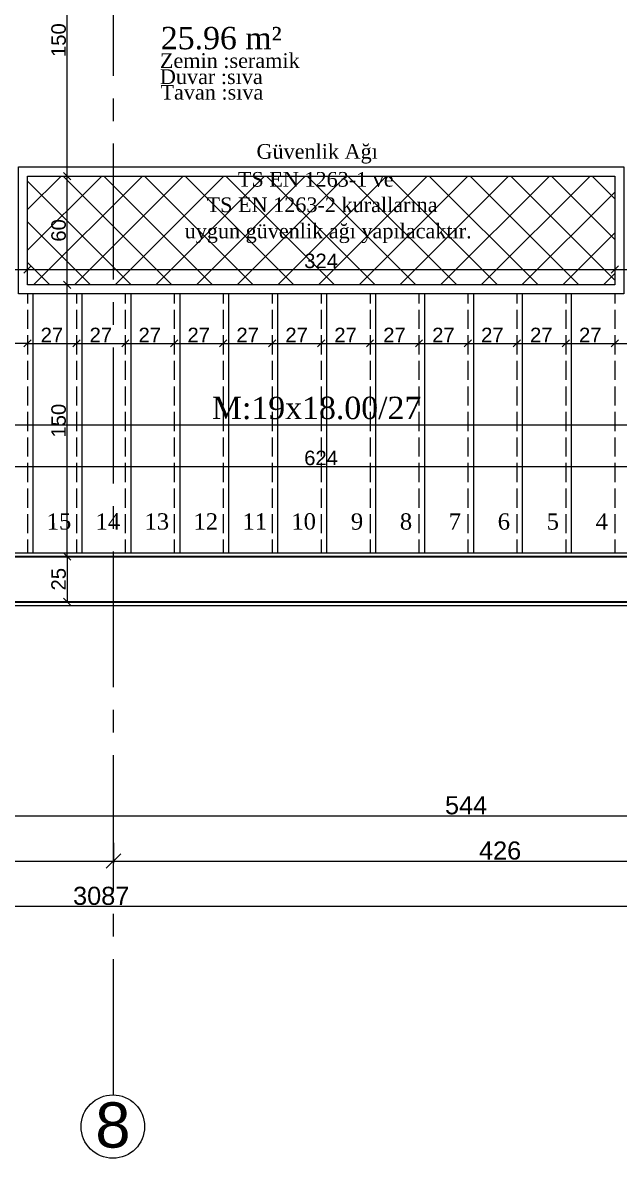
# Model space of a CAD drawing. Header units: centimetres. Extents: x 14449 to 53524, y -19051 to -10746.
# Drawn here: x 34498 to 34827, y -12615 to -11988 of the extents above; entities that cross this region are included whole.
import ezdxf

# ---------------------------------------------------------------- set-up
doc = ezdxf.new("R2010")
doc.units = ezdxf.units.CM
for name, pattern in [('CENTER2', [112.5, 75, -12.5, 12.5, -12.5]), ('DOT2', [3.175, 0, -3.175]), ('IZDUSUM1', [20, 7.5, -5, 7.5, 0])]:
    doc.linetypes.add(name, pattern=pattern)
for name, color, linetype, lineweight in [('P-AKS', 255, 'Continuous', 5), ('P-KİRİŞ', 130, 'DOT2', 5), ('P-ÖLÇÜ DIŞ', 245, 'Continuous', 9), ('P-ÖLÇÜ İÇ', 243, 'Continuous', 0), ('rtm-duv tugla', 22, 'Continuous', 35), ('rtm-merdiven', 220, 'Continuous', 20), ('rtm-merdiven izdusum', 254, 'IZDUSUM1', 15), ('rtm-merdiven yazı', 7, 'Continuous', 20), ('rtm-mhl-yazı-malzeme', 7, 'Continuous', 13), ('rtm-sıva', 252, 'Continuous', 15)]:
    doc.layers.add(name, color=color, linetype=linetype, lineweight=lineweight)
doc.layers.add('S04_AL_Schraffur', color=7, linetype='Continuous')
doc.styles.add('arial_1_18', font='arial.ttf', dxfattribs={"height": 0.2})
doc.styles.get("Standard").update_dxf_attribs({"font": 'arial.ttf'})
doc.styles.add('VAZ-OLCU', font='times.ttf', dxfattribs={"height": 60})
doc.styles.add('ölçü', font='times.ttf', dxfattribs={"height": 10})
doc.dimstyles.new('DIŞ ÖLÇÜ', dxfattribs={"dimtxt": 10, "dimasz": 8, "dimexe": 1.25, "dimexo": 0.625, "dimtad": 1, "dimdec": 0, "dimtxsty": 'Standard', "dimblk": 'OBLIQUE', "dimcen": 2.5, "dimse1": 1, "dimse2": 1, "dimclrd": 256, "dimclrt": 256, "dimadec": 0, "dimazin": 0, "dimtfac": 1, "dimtdec": 0, "dimtmove": 0, "dimatfit": 3, "dimldrblk": 'OBLIQUE', "dimfxl": 1, "dimarcsym": 0})
doc.dimstyles.new('İÇ ÖLÇÜ', dxfattribs={"dimtxt": 8, "dimasz": 4, "dimexe": 1.25, "dimexo": 0.625, "dimtad": 1, "dimdec": 0, "dimtxsty": 'Standard', "dimblk": 'OBLIQUE', "dimcen": 2.5, "dimse1": 1, "dimse2": 1, "dimclrd": 256, "dimclrt": 256, "dimadec": 0, "dimazin": 0, "dimtfac": 1, "dimtdec": 0, "dimtmove": 1, "dimatfit": 3, "dimldrblk": 'OBLIQUE', "dimfxl": 1, "dimarcsym": 0})

# ---------------------------------------------------------------- blocks, each defined once
blk = doc.blocks.new('IKUTGK')
at = {"layer": 'P-KİRİŞ'}
for points in [[(36049.39, -8061.1), (36673.39, -8061.1)], [(36049.39, -8086.1), (36673.39, -8086.1)]]:
    blk.add_lwpolyline(points, dxfattribs=at)
blk = doc.blocks.new('YTUJ7U')
at = {"layer": 'P-AKS', "linetype": 'CENTER2'}
for points in [[(27580.62, -9962.63), (27580.62, -8554.55)], [(25834.86, -9690.51), (29322.56, -9690.51)]]:
    blk.add_lwpolyline(points, dxfattribs=at)
at = {"layer": 'P-AKS', "linetype": 'Continuous'}
blk.add_circle((27580.25, -9980.09), 17.5, dxfattribs=at)
at = {"layer": 'P-AKS', "linetype": 'Continuous', "style": 'arial_1_18'}
blk.add_text('8', height=25, dxfattribs=at).set_placement((27570.54, -9991.71))
blk = doc.blocks.new('_Oblique')
at = {"color": 0, "linetype": 'ByBlock', "lineweight": -2}
blk.add_line((-0.5, -0.5), (0.5, 0.5), dxfattribs=at)
blk = doc.blocks.new('*D4786')
at = {"layer": 'Defpoints', "color": 0, "transparency": 16777216}
for p in [(32997.75, -12463.91), (36084.42, -12463.91), (36084.42, -12476.07)]:
    blk.add_point(p, dxfattribs=at)
at = {"layer": 'P-ÖLÇÜ DIŞ', "color": 0, "lineweight": -2, "transparency": 16777216}
for p, q in [((32997.75, -12466.07), (32997.75, -12477.32)), ((36084.42, -12466.07), (36084.42, -12477.32))]:
    blk.add_line(p, q, dxfattribs=at)
at = {"layer": 'P-ÖLÇÜ DIŞ', "lineweight": -2, "transparency": 16777216}
blk.add_line((32997.75, -12476.07), (36084.42, -12476.07), dxfattribs=at)
at = {"layer": 'P-ÖLÇÜ DIŞ', "lineweight": -2, "transparency": 16777216, "xscale": 8, "yscale": 8, "zscale": 8, "rotation": 180}
blk.add_blockref('_Oblique', (32997.75, -12476.07), dxfattribs=at)
at = {"layer": 'P-ÖLÇÜ DIŞ', "lineweight": -2, "transparency": 16777216, "xscale": 8, "yscale": 8, "zscale": 8}
blk.add_blockref('_Oblique', (36084.42, -12476.07), dxfattribs=at)
at = {"layer": 'P-ÖLÇÜ DIŞ', "transparency": 16777216, "insert": (34541.09, -12470.34), "char_height": 10, "attachment_point": 5}
blk.add_mtext('3087', dxfattribs=at)
blk = doc.blocks.new('*D4792')
at = {"layer": 'Defpoints', "color": 0, "transparency": 16777216}
for p in [(34350.39, -12439.37), (34547.89, -12440.15), (34547.89, -12451.07)]:
    blk.add_point(p, dxfattribs=at)
at = {"layer": 'P-ÖLÇÜ DIŞ', "color": 0, "lineweight": -2, "transparency": 16777216}
for p, q in [((34350.39, -12441.07), (34350.39, -12452.32)), ((34547.89, -12441.07), (34547.89, -12452.32))]:
    blk.add_line(p, q, dxfattribs=at)
at = {"layer": 'P-ÖLÇÜ DIŞ', "lineweight": -2, "transparency": 16777216}
blk.add_line((34350.39, -12451.07), (34547.89, -12451.07), dxfattribs=at)
at = {"layer": 'P-ÖLÇÜ DIŞ', "lineweight": -2, "transparency": 16777216, "xscale": 8, "yscale": 8, "zscale": 8, "rotation": 180}
blk.add_blockref('_Oblique', (34350.39, -12451.07), dxfattribs=at)
at = {"layer": 'P-ÖLÇÜ DIŞ', "lineweight": -2, "transparency": 16777216, "xscale": 8, "yscale": 8, "zscale": 8}
blk.add_blockref('_Oblique', (34547.89, -12451.07), dxfattribs=at)
at = {"layer": 'P-ÖLÇÜ DIŞ', "transparency": 16777216, "insert": (34449.14, -12445.34), "char_height": 10, "attachment_point": 5}
blk.add_mtext('197', dxfattribs=at)
blk = doc.blocks.new('*D4793')
at = {"layer": 'Defpoints', "color": 0, "transparency": 16777216}
for p in [(34547.89, -12440.15), (34974.39, -12440.94), (34974.39, -12451.07)]:
    blk.add_point(p, dxfattribs=at)
at = {"layer": 'P-ÖLÇÜ DIŞ', "color": 0, "lineweight": -2, "transparency": 16777216}
for p, q in [((34547.89, -12441.07), (34547.89, -12452.32)), ((34974.39, -12441.56), (34974.39, -12452.32))]:
    blk.add_line(p, q, dxfattribs=at)
at = {"layer": 'P-ÖLÇÜ DIŞ', "lineweight": -2, "transparency": 16777216}
blk.add_line((34547.89, -12451.07), (34974.39, -12451.07), dxfattribs=at)
at = {"layer": 'P-ÖLÇÜ DIŞ', "lineweight": -2, "transparency": 16777216, "xscale": 8, "yscale": 8, "zscale": 8, "rotation": 180}
blk.add_blockref('_Oblique', (34547.89, -12451.07), dxfattribs=at)
at = {"layer": 'P-ÖLÇÜ DIŞ', "lineweight": -2, "transparency": 16777216, "xscale": 8, "yscale": 8, "zscale": 8}
blk.add_blockref('_Oblique', (34974.39, -12451.07), dxfattribs=at)
at = {"layer": 'P-ÖLÇÜ DIŞ', "transparency": 16777216, "insert": (34761.14, -12445.34), "char_height": 10, "attachment_point": 5}
blk.add_mtext('426', dxfattribs=at)
blk = doc.blocks.new('*D4802')
at = {"layer": 'Defpoints', "color": 0, "lineweight": 30, "transparency": 16777216}
for p in [(34470.39, -12308.05), (35014.39, -12412.37), (35014.39, -12426.07)]:
    blk.add_point(p, dxfattribs=at)
at = {"layer": 'P-ÖLÇÜ DIŞ', "color": 0, "lineweight": -2, "transparency": 16777216}
for p, q in [((34470.39, -12416.07), (34470.39, -12427.32)), ((35014.39, -12416.07), (35014.39, -12427.32))]:
    blk.add_line(p, q, dxfattribs=at)
at = {"layer": 'P-ÖLÇÜ DIŞ', "lineweight": -2, "transparency": 16777216}
blk.add_line((34470.39, -12426.07), (35014.39, -12426.07), dxfattribs=at)
at = {"layer": 'P-ÖLÇÜ DIŞ', "lineweight": -2, "transparency": 16777216, "xscale": 8, "yscale": 8, "zscale": 8, "rotation": 180}
blk.add_blockref('_Oblique', (34470.39, -12426.07), dxfattribs=at)
at = {"layer": 'P-ÖLÇÜ DIŞ', "lineweight": -2, "transparency": 16777216, "xscale": 8, "yscale": 8, "zscale": 8}
blk.add_blockref('_Oblique', (35014.39, -12426.07), dxfattribs=at)
at = {"layer": 'P-ÖLÇÜ DIŞ', "transparency": 16777216, "insert": (34742.39, -12420.36), "char_height": 10, "attachment_point": 5}
blk.add_mtext('544', dxfattribs=at)
blk = doc.blocks.new('*D4710')
at = {"layer": 'Defpoints', "color": 0, "lineweight": 30, "transparency": 16777216}
for p in [(34350.39, -12233.37), (34974.39, -12233.37), (34974.39, -12233.37)]:
    blk.add_point(p, dxfattribs=at)
at = {"layer": 'P-ÖLÇÜ İÇ', "lineweight": -2, "transparency": 16777216}
blk.add_line((34350.39, -12233.37), (34974.39, -12233.37), dxfattribs=at)
at = {"layer": 'P-ÖLÇÜ İÇ', "lineweight": -2, "transparency": 16777216, "xscale": 4, "yscale": 4, "zscale": 4, "rotation": 180}
blk.add_blockref('_Oblique', (34350.39, -12233.37), dxfattribs=at)
at = {"layer": 'P-ÖLÇÜ İÇ', "lineweight": -2, "transparency": 16777216, "xscale": 4, "yscale": 4, "zscale": 4}
blk.add_blockref('_Oblique', (34974.39, -12233.37), dxfattribs=at)
at = {"layer": 'P-ÖLÇÜ İÇ', "transparency": 16777216, "insert": (34662.39, -12228.66), "char_height": 8, "attachment_point": 5}
blk.add_mtext('624', dxfattribs=at)
blk = doc.blocks.new('*D4808')
at = {"layer": 'Defpoints', "color": 0, "lineweight": 30, "transparency": 16777216}
for p in [(34522.33, -12133.05), (34522.33, -12133.05), (34522.33, -12283.05)]:
    blk.add_point(p, dxfattribs=at)
at = {"layer": 'P-ÖLÇÜ İÇ', "lineweight": -2, "transparency": 16777216}
blk.add_line((34522.33, -12283.05), (34522.33, -12133.05), dxfattribs=at)
at = {"layer": 'P-ÖLÇÜ İÇ', "lineweight": -2, "transparency": 16777216, "xscale": 4, "yscale": 4, "zscale": 4}
for p, rotation in [((34522.33, -12133.05), 90), ((34522.33, -12283.05), 270)]:
    blk.add_blockref('_Oblique', p, dxfattribs=dict(at, rotation=rotation))
at = {"layer": 'P-ÖLÇÜ İÇ', "transparency": 16777216, "insert": (34517.62, -12208.05), "char_height": 8, "attachment_point": 5, "rotation": 90}
blk.add_mtext('150', dxfattribs=at)
blk = doc.blocks.new('*D4809')
at = {"layer": 'Defpoints', "color": 0, "lineweight": 30, "transparency": 16777216}
for p in [(34522.33, -12283.05), (34522.33, -12308.05), (34522.33, -12308.05)]:
    blk.add_point(p, dxfattribs=at)
at = {"layer": 'P-ÖLÇÜ İÇ', "lineweight": -2, "transparency": 16777216}
blk.add_line((34522.33, -12283.05), (34522.33, -12308.05), dxfattribs=at)
at = {"layer": 'P-ÖLÇÜ İÇ', "lineweight": -2, "transparency": 16777216, "xscale": 4, "yscale": 4, "zscale": 4}
for p, rotation in [((34522.33, -12283.05), 90), ((34522.33, -12308.05), 270)]:
    blk.add_blockref('_Oblique', p, dxfattribs=dict(at, rotation=rotation))
at = {"layer": 'P-ÖLÇÜ İÇ', "transparency": 16777216, "insert": (34517.62, -12295.55), "char_height": 8, "attachment_point": 5, "rotation": 90}
blk.add_mtext('25', dxfattribs=at)
blk = doc.blocks.new('*D4810')
at = {"layer": 'Defpoints', "color": 0, "lineweight": 30, "transparency": 16777216}
for p in [(34522.33, -12073.05), (34522.33, -12073.05), (34522.33, -12133.05)]:
    blk.add_point(p, dxfattribs=at)
at = {"layer": 'P-ÖLÇÜ İÇ', "lineweight": -2, "transparency": 16777216}
blk.add_line((34522.33, -12133.05), (34522.33, -12073.05), dxfattribs=at)
at = {"layer": 'P-ÖLÇÜ İÇ', "lineweight": -2, "transparency": 16777216, "xscale": 4, "yscale": 4, "zscale": 4}
for p, rotation in [((34522.33, -12073.05), 90), ((34522.33, -12133.05), 270)]:
    blk.add_blockref('_Oblique', p, dxfattribs=dict(at, rotation=rotation))
at = {"layer": 'P-ÖLÇÜ İÇ', "transparency": 16777216, "insert": (34517.62, -12103.05), "char_height": 8, "attachment_point": 5, "rotation": 90}
blk.add_mtext('60', dxfattribs=at)
blk = doc.blocks.new('*D4811')
at = {"layer": 'Defpoints', "color": 0, "lineweight": 30, "transparency": 16777216}
for p in [(34522.33, -11923.05), (34522.33, -11923.05), (34522.33, -12073.05)]:
    blk.add_point(p, dxfattribs=at)
at = {"layer": 'P-ÖLÇÜ İÇ', "lineweight": -2, "transparency": 16777216}
blk.add_line((34522.33, -12073.05), (34522.33, -11923.05), dxfattribs=at)
at = {"layer": 'P-ÖLÇÜ İÇ', "lineweight": -2, "transparency": 16777216, "xscale": 4, "yscale": 4, "zscale": 4}
for p, rotation in [((34522.33, -11923.05), 90), ((34522.33, -12073.05), 270)]:
    blk.add_blockref('_Oblique', p, dxfattribs=dict(at, rotation=rotation))
at = {"layer": 'P-ÖLÇÜ İÇ', "transparency": 16777216, "insert": (34517.62, -11998.05), "char_height": 8, "attachment_point": 5, "rotation": 90}
blk.add_mtext('150', dxfattribs=at)
blk = doc.blocks.new('*D4670')
at = {"layer": 'Defpoints', "color": 0, "lineweight": 30, "transparency": 16777216}
for p in [(34500.39, -12165.39), (34527.39, -12165.39), (34527.39, -12165.39)]:
    blk.add_point(p, dxfattribs=at)
at = {"layer": 'P-ÖLÇÜ İÇ', "lineweight": -2, "transparency": 16777216}
blk.add_line((34500.39, -12165.39), (34527.39, -12165.39), dxfattribs=at)
at = {"layer": 'P-ÖLÇÜ İÇ', "lineweight": -2, "transparency": 16777216, "xscale": 4, "yscale": 4, "zscale": 4, "rotation": 180}
blk.add_blockref('_Oblique', (34500.39, -12165.39), dxfattribs=at)
at = {"layer": 'P-ÖLÇÜ İÇ', "lineweight": -2, "transparency": 16777216, "xscale": 4, "yscale": 4, "zscale": 4}
blk.add_blockref('_Oblique', (34527.39, -12165.39), dxfattribs=at)
at = {"layer": 'P-ÖLÇÜ İÇ', "transparency": 16777216, "insert": (34513.89, -12160.74), "char_height": 8, "attachment_point": 5}
blk.add_mtext('27', dxfattribs=at)
blk = doc.blocks.new('*D4671')
at = {"layer": 'Defpoints', "color": 0, "lineweight": 30, "transparency": 16777216}
for p in [(34527.39, -12165.39), (34554.39, -12165.39), (34554.39, -12165.39)]:
    blk.add_point(p, dxfattribs=at)
at = {"layer": 'P-ÖLÇÜ İÇ', "lineweight": -2, "transparency": 16777216}
blk.add_line((34527.39, -12165.39), (34554.39, -12165.39), dxfattribs=at)
at = {"layer": 'P-ÖLÇÜ İÇ', "lineweight": -2, "transparency": 16777216, "xscale": 4, "yscale": 4, "zscale": 4, "rotation": 180}
blk.add_blockref('_Oblique', (34527.39, -12165.39), dxfattribs=at)
at = {"layer": 'P-ÖLÇÜ İÇ', "lineweight": -2, "transparency": 16777216, "xscale": 4, "yscale": 4, "zscale": 4}
blk.add_blockref('_Oblique', (34554.39, -12165.39), dxfattribs=at)
at = {"layer": 'P-ÖLÇÜ İÇ', "transparency": 16777216, "insert": (34540.89, -12160.74), "char_height": 8, "attachment_point": 5}
blk.add_mtext('27', dxfattribs=at)
blk = doc.blocks.new('*D4672')
at = {"layer": 'Defpoints', "color": 0, "lineweight": 30, "transparency": 16777216}
for p in [(34554.39, -12165.39), (34581.39, -12165.39), (34581.39, -12165.39)]:
    blk.add_point(p, dxfattribs=at)
at = {"layer": 'P-ÖLÇÜ İÇ', "lineweight": -2, "transparency": 16777216}
blk.add_line((34554.39, -12165.39), (34581.39, -12165.39), dxfattribs=at)
at = {"layer": 'P-ÖLÇÜ İÇ', "lineweight": -2, "transparency": 16777216, "xscale": 4, "yscale": 4, "zscale": 4, "rotation": 180}
blk.add_blockref('_Oblique', (34554.39, -12165.39), dxfattribs=at)
at = {"layer": 'P-ÖLÇÜ İÇ', "lineweight": -2, "transparency": 16777216, "xscale": 4, "yscale": 4, "zscale": 4}
blk.add_blockref('_Oblique', (34581.39, -12165.39), dxfattribs=at)
at = {"layer": 'P-ÖLÇÜ İÇ', "transparency": 16777216, "insert": (34567.89, -12160.74), "char_height": 8, "attachment_point": 5}
blk.add_mtext('27', dxfattribs=at)
blk = doc.blocks.new('*D4673')
at = {"layer": 'Defpoints', "color": 0, "lineweight": 30, "transparency": 16777216}
for p in [(34581.39, -12165.39), (34608.39, -12165.39), (34608.39, -12165.39)]:
    blk.add_point(p, dxfattribs=at)
at = {"layer": 'P-ÖLÇÜ İÇ', "lineweight": -2, "transparency": 16777216}
blk.add_line((34581.39, -12165.39), (34608.39, -12165.39), dxfattribs=at)
at = {"layer": 'P-ÖLÇÜ İÇ', "lineweight": -2, "transparency": 16777216, "xscale": 4, "yscale": 4, "zscale": 4, "rotation": 180}
blk.add_blockref('_Oblique', (34581.39, -12165.39), dxfattribs=at)
at = {"layer": 'P-ÖLÇÜ İÇ', "lineweight": -2, "transparency": 16777216, "xscale": 4, "yscale": 4, "zscale": 4}
blk.add_blockref('_Oblique', (34608.39, -12165.39), dxfattribs=at)
at = {"layer": 'P-ÖLÇÜ İÇ', "transparency": 16777216, "insert": (34594.89, -12160.74), "char_height": 8, "attachment_point": 5}
blk.add_mtext('27', dxfattribs=at)
blk = doc.blocks.new('*D4683')
at = {"layer": 'Defpoints', "color": 0, "lineweight": 30, "transparency": 16777216}
for p in [(34608.39, -12165.39), (34635.39, -12165.39), (34635.39, -12165.39)]:
    blk.add_point(p, dxfattribs=at)
at = {"layer": 'P-ÖLÇÜ İÇ', "lineweight": -2, "transparency": 16777216}
blk.add_line((34608.39, -12165.39), (34635.39, -12165.39), dxfattribs=at)
at = {"layer": 'P-ÖLÇÜ İÇ', "lineweight": -2, "transparency": 16777216, "xscale": 4, "yscale": 4, "zscale": 4, "rotation": 180}
blk.add_blockref('_Oblique', (34608.39, -12165.39), dxfattribs=at)
at = {"layer": 'P-ÖLÇÜ İÇ', "lineweight": -2, "transparency": 16777216, "xscale": 4, "yscale": 4, "zscale": 4}
blk.add_blockref('_Oblique', (34635.39, -12165.39), dxfattribs=at)
at = {"layer": 'P-ÖLÇÜ İÇ', "transparency": 16777216, "insert": (34621.89, -12160.74), "char_height": 8, "attachment_point": 5}
blk.add_mtext('27', dxfattribs=at)
blk = doc.blocks.new('*D4684')
at = {"layer": 'Defpoints', "color": 0, "lineweight": 30, "transparency": 16777216}
for p in [(34635.39, -12165.39), (34662.39, -12165.39), (34662.39, -12165.39)]:
    blk.add_point(p, dxfattribs=at)
at = {"layer": 'P-ÖLÇÜ İÇ', "lineweight": -2, "transparency": 16777216}
blk.add_line((34635.39, -12165.39), (34662.39, -12165.39), dxfattribs=at)
at = {"layer": 'P-ÖLÇÜ İÇ', "lineweight": -2, "transparency": 16777216, "xscale": 4, "yscale": 4, "zscale": 4, "rotation": 180}
blk.add_blockref('_Oblique', (34635.39, -12165.39), dxfattribs=at)
at = {"layer": 'P-ÖLÇÜ İÇ', "lineweight": -2, "transparency": 16777216, "xscale": 4, "yscale": 4, "zscale": 4}
blk.add_blockref('_Oblique', (34662.39, -12165.39), dxfattribs=at)
at = {"layer": 'P-ÖLÇÜ İÇ', "transparency": 16777216, "insert": (34648.89, -12160.74), "char_height": 8, "attachment_point": 5}
blk.add_mtext('27', dxfattribs=at)
blk = doc.blocks.new('*D4685')
at = {"layer": 'Defpoints', "color": 0, "lineweight": 30, "transparency": 16777216}
for p in [(34662.39, -12165.39), (34689.39, -12165.39), (34689.39, -12165.39)]:
    blk.add_point(p, dxfattribs=at)
at = {"layer": 'P-ÖLÇÜ İÇ', "lineweight": -2, "transparency": 16777216}
blk.add_line((34662.39, -12165.39), (34689.39, -12165.39), dxfattribs=at)
at = {"layer": 'P-ÖLÇÜ İÇ', "lineweight": -2, "transparency": 16777216, "xscale": 4, "yscale": 4, "zscale": 4, "rotation": 180}
blk.add_blockref('_Oblique', (34662.39, -12165.39), dxfattribs=at)
at = {"layer": 'P-ÖLÇÜ İÇ', "lineweight": -2, "transparency": 16777216, "xscale": 4, "yscale": 4, "zscale": 4}
blk.add_blockref('_Oblique', (34689.39, -12165.39), dxfattribs=at)
at = {"layer": 'P-ÖLÇÜ İÇ', "transparency": 16777216, "insert": (34675.89, -12160.74), "char_height": 8, "attachment_point": 5}
blk.add_mtext('27', dxfattribs=at)
blk = doc.blocks.new('*D4686')
at = {"layer": 'Defpoints', "color": 0, "lineweight": 30, "transparency": 16777216}
for p in [(34689.39, -12165.39), (34716.39, -12165.39), (34716.39, -12165.39)]:
    blk.add_point(p, dxfattribs=at)
at = {"layer": 'P-ÖLÇÜ İÇ', "lineweight": -2, "transparency": 16777216}
blk.add_line((34689.39, -12165.39), (34716.39, -12165.39), dxfattribs=at)
at = {"layer": 'P-ÖLÇÜ İÇ', "lineweight": -2, "transparency": 16777216, "xscale": 4, "yscale": 4, "zscale": 4, "rotation": 180}
blk.add_blockref('_Oblique', (34689.39, -12165.39), dxfattribs=at)
at = {"layer": 'P-ÖLÇÜ İÇ', "lineweight": -2, "transparency": 16777216, "xscale": 4, "yscale": 4, "zscale": 4}
blk.add_blockref('_Oblique', (34716.39, -12165.39), dxfattribs=at)
at = {"layer": 'P-ÖLÇÜ İÇ', "transparency": 16777216, "insert": (34702.89, -12160.74), "char_height": 8, "attachment_point": 5}
blk.add_mtext('27', dxfattribs=at)
blk = doc.blocks.new('*D4687')
at = {"layer": 'Defpoints', "color": 0, "lineweight": 30, "transparency": 16777216}
for p in [(34716.39, -12165.39), (34743.39, -12165.39), (34743.39, -12165.39)]:
    blk.add_point(p, dxfattribs=at)
at = {"layer": 'P-ÖLÇÜ İÇ', "lineweight": -2, "transparency": 16777216}
blk.add_line((34716.39, -12165.39), (34743.39, -12165.39), dxfattribs=at)
at = {"layer": 'P-ÖLÇÜ İÇ', "lineweight": -2, "transparency": 16777216, "xscale": 4, "yscale": 4, "zscale": 4, "rotation": 180}
blk.add_blockref('_Oblique', (34716.39, -12165.39), dxfattribs=at)
at = {"layer": 'P-ÖLÇÜ İÇ', "lineweight": -2, "transparency": 16777216, "xscale": 4, "yscale": 4, "zscale": 4}
blk.add_blockref('_Oblique', (34743.39, -12165.39), dxfattribs=at)
at = {"layer": 'P-ÖLÇÜ İÇ', "transparency": 16777216, "insert": (34729.89, -12160.74), "char_height": 8, "attachment_point": 5}
blk.add_mtext('27', dxfattribs=at)
blk = doc.blocks.new('*D4688')
at = {"layer": 'Defpoints', "color": 0, "lineweight": 30, "transparency": 16777216}
for p in [(34743.39, -12165.39), (34770.39, -12165.39), (34770.39, -12168.25)]:
    blk.add_point(p, dxfattribs=at)
at = {"layer": 'P-ÖLÇÜ İÇ', "lineweight": -2, "transparency": 16777216}
blk.add_line((34743.39, -12165.39), (34770.39, -12165.39), dxfattribs=at)
at = {"layer": 'P-ÖLÇÜ İÇ', "lineweight": -2, "transparency": 16777216, "xscale": 4, "yscale": 4, "zscale": 4, "rotation": 180}
blk.add_blockref('_Oblique', (34743.39, -12165.39), dxfattribs=at)
at = {"layer": 'P-ÖLÇÜ İÇ', "lineweight": -2, "transparency": 16777216, "xscale": 4, "yscale": 4, "zscale": 4}
blk.add_blockref('_Oblique', (34770.39, -12165.39), dxfattribs=at)
at = {"layer": 'P-ÖLÇÜ İÇ', "transparency": 16777216, "insert": (34756.89, -12160.74), "char_height": 8, "attachment_point": 5}
blk.add_mtext('27', dxfattribs=at)
blk = doc.blocks.new('*D4689')
at = {"layer": 'Defpoints', "color": 0, "lineweight": 30, "transparency": 16777216}
for p in [(34770.39, -12168.25), (34797.39, -12165.39), (34797.39, -12165.39)]:
    blk.add_point(p, dxfattribs=at)
at = {"layer": 'P-ÖLÇÜ İÇ', "lineweight": -2, "transparency": 16777216}
blk.add_line((34770.39, -12165.39), (34797.39, -12165.39), dxfattribs=at)
at = {"layer": 'P-ÖLÇÜ İÇ', "lineweight": -2, "transparency": 16777216, "xscale": 4, "yscale": 4, "zscale": 4, "rotation": 180}
blk.add_blockref('_Oblique', (34770.39, -12165.39), dxfattribs=at)
at = {"layer": 'P-ÖLÇÜ İÇ', "lineweight": -2, "transparency": 16777216, "xscale": 4, "yscale": 4, "zscale": 4}
blk.add_blockref('_Oblique', (34797.39, -12165.39), dxfattribs=at)
at = {"layer": 'P-ÖLÇÜ İÇ', "transparency": 16777216, "insert": (34783.89, -12160.74), "char_height": 8, "attachment_point": 5}
blk.add_mtext('27', dxfattribs=at)
blk = doc.blocks.new('*D4690')
at = {"layer": 'Defpoints', "color": 0, "lineweight": 30, "transparency": 16777216}
for p in [(34797.39, -12165.39), (34824.39, -12165.39), (34824.39, -12165.39)]:
    blk.add_point(p, dxfattribs=at)
at = {"layer": 'P-ÖLÇÜ İÇ', "lineweight": -2, "transparency": 16777216}
blk.add_line((34797.39, -12165.39), (34824.39, -12165.39), dxfattribs=at)
at = {"layer": 'P-ÖLÇÜ İÇ', "lineweight": -2, "transparency": 16777216, "xscale": 4, "yscale": 4, "zscale": 4, "rotation": 180}
blk.add_blockref('_Oblique', (34797.39, -12165.39), dxfattribs=at)
at = {"layer": 'P-ÖLÇÜ İÇ', "lineweight": -2, "transparency": 16777216, "xscale": 4, "yscale": 4, "zscale": 4}
blk.add_blockref('_Oblique', (34824.39, -12165.39), dxfattribs=at)
at = {"layer": 'P-ÖLÇÜ İÇ', "transparency": 16777216, "insert": (34810.89, -12160.74), "char_height": 8, "attachment_point": 5}
blk.add_mtext('27', dxfattribs=at)
blk = doc.blocks.new('*D4691')
at = {"layer": 'Defpoints', "color": 0, "lineweight": 30, "transparency": 16777216}
for p in [(34824.39, -12165.39), (34974.39, -12165.39), (34974.39, -12165.39)]:
    blk.add_point(p, dxfattribs=at)
at = {"layer": 'P-ÖLÇÜ İÇ', "lineweight": -2, "transparency": 16777216}
blk.add_line((34824.39, -12165.39), (34974.39, -12165.39), dxfattribs=at)
at = {"layer": 'P-ÖLÇÜ İÇ', "lineweight": -2, "transparency": 16777216, "xscale": 4, "yscale": 4, "zscale": 4, "rotation": 180}
blk.add_blockref('_Oblique', (34824.39, -12165.39), dxfattribs=at)
at = {"layer": 'P-ÖLÇÜ İÇ', "lineweight": -2, "transparency": 16777216, "xscale": 4, "yscale": 4, "zscale": 4}
blk.add_blockref('_Oblique', (34974.39, -12165.39), dxfattribs=at)
at = {"layer": 'P-ÖLÇÜ İÇ', "transparency": 16777216, "insert": (34899.39, -12160.68), "char_height": 8, "attachment_point": 5}
blk.add_mtext('150', dxfattribs=at)
blk = doc.blocks.new('*D4692')
at = {"layer": 'Defpoints', "color": 0, "lineweight": 30, "transparency": 16777216}
for p in [(34350.39, -12165.39), (34350.39, -12165.39), (34500.39, -12165.39)]:
    blk.add_point(p, dxfattribs=at)
at = {"layer": 'P-ÖLÇÜ İÇ', "lineweight": -2, "transparency": 16777216}
blk.add_line((34500.39, -12165.39), (34350.39, -12165.39), dxfattribs=at)
at = {"layer": 'P-ÖLÇÜ İÇ', "lineweight": -2, "transparency": 16777216, "xscale": 4, "yscale": 4, "zscale": 4, "rotation": 180}
blk.add_blockref('_Oblique', (34350.39, -12165.39), dxfattribs=at)
at = {"layer": 'P-ÖLÇÜ İÇ', "lineweight": -2, "transparency": 16777216, "xscale": 4, "yscale": 4, "zscale": 4}
blk.add_blockref('_Oblique', (34500.39, -12165.39), dxfattribs=at)
at = {"layer": 'P-ÖLÇÜ İÇ', "transparency": 16777216, "insert": (34425.39, -12160.68), "char_height": 8, "attachment_point": 5}
blk.add_mtext('150', dxfattribs=at)
blk = doc.blocks.new('*D4679')
at = {"layer": 'Defpoints', "color": 0, "lineweight": 30, "transparency": 16777216}
for p in [(34350.39, -12124.64), (34500.39, -12124.64), (34500.39, -12124.64)]:
    blk.add_point(p, dxfattribs=at)
at = {"layer": 'P-ÖLÇÜ İÇ', "lineweight": -2, "transparency": 16777216}
blk.add_line((34350.39, -12124.64), (34500.39, -12124.64), dxfattribs=at)
at = {"layer": 'P-ÖLÇÜ İÇ', "lineweight": -2, "transparency": 16777216, "xscale": 4, "yscale": 4, "zscale": 4, "rotation": 180}
blk.add_blockref('_Oblique', (34350.39, -12124.64), dxfattribs=at)
at = {"layer": 'P-ÖLÇÜ İÇ', "lineweight": -2, "transparency": 16777216, "xscale": 4, "yscale": 4, "zscale": 4}
blk.add_blockref('_Oblique', (34500.39, -12124.64), dxfattribs=at)
at = {"layer": 'P-ÖLÇÜ İÇ', "transparency": 16777216, "insert": (34425.39, -12119.93), "char_height": 8, "attachment_point": 5}
blk.add_mtext('150', dxfattribs=at)
blk = doc.blocks.new('*D4680')
at = {"layer": 'Defpoints', "color": 0, "lineweight": 30, "transparency": 16777216}
for p in [(34500.39, -12124.64), (34824.39, -12124.64), (34824.39, -12124.64)]:
    blk.add_point(p, dxfattribs=at)
at = {"layer": 'P-ÖLÇÜ İÇ', "lineweight": -2, "transparency": 16777216}
blk.add_line((34500.39, -12124.64), (34824.39, -12124.64), dxfattribs=at)
at = {"layer": 'P-ÖLÇÜ İÇ', "lineweight": -2, "transparency": 16777216, "xscale": 4, "yscale": 4, "zscale": 4, "rotation": 180}
blk.add_blockref('_Oblique', (34500.39, -12124.64), dxfattribs=at)
at = {"layer": 'P-ÖLÇÜ İÇ', "lineweight": -2, "transparency": 16777216, "xscale": 4, "yscale": 4, "zscale": 4}
blk.add_blockref('_Oblique', (34824.39, -12124.64), dxfattribs=at)
at = {"layer": 'P-ÖLÇÜ İÇ', "transparency": 16777216, "insert": (34662.39, -12119.93), "char_height": 8, "attachment_point": 5}
blk.add_mtext('324', dxfattribs=at)
blk = doc.blocks.new('*D4681')
at = {"layer": 'Defpoints', "color": 0, "lineweight": 30, "transparency": 16777216}
for p in [(34824.39, -12124.64), (34974.39, -12124.64), (34974.39, -12124.64)]:
    blk.add_point(p, dxfattribs=at)
at = {"layer": 'P-ÖLÇÜ İÇ', "lineweight": -2, "transparency": 16777216}
blk.add_line((34824.39, -12124.64), (34974.39, -12124.64), dxfattribs=at)
at = {"layer": 'P-ÖLÇÜ İÇ', "lineweight": -2, "transparency": 16777216, "xscale": 4, "yscale": 4, "zscale": 4, "rotation": 180}
blk.add_blockref('_Oblique', (34824.39, -12124.64), dxfattribs=at)
at = {"layer": 'P-ÖLÇÜ İÇ', "lineweight": -2, "transparency": 16777216, "xscale": 4, "yscale": 4, "zscale": 4}
blk.add_blockref('_Oblique', (34974.39, -12124.64), dxfattribs=at)
at = {"layer": 'P-ÖLÇÜ İÇ', "transparency": 16777216, "insert": (34899.39, -12119.93), "char_height": 8, "attachment_point": 5}
blk.add_mtext('150', dxfattribs=at)

msp = doc.modelspace()

# ---------------------------------------------------------------- hatches: boundary and pattern name
at = {"layer": 'S04_AL_Schraffur', "lineweight": 20}
h = msp.add_hatch(dxfattribs=at)
h.set_pattern_fill('ANSI37', color=8, scale=5)
h.set_pattern_definition([(45, (28087.356, -12308.23), (-11.22532, 11.22532), []), (135, (28087.356, -12308.23), (-11.22532, -11.22532), [])])
h.paths.add_polyline_path([(34824.39, -12073.05), (34500.39, -12073.05), (34500.39, -12133.05), (34824.39, -12133.05)])

# ---------------------------------------------------------------- linework, layer by layer
at = {"layer": 'rtm-duv tugla'}
for p, q in [((34350.39, -12283.05), (34974.39, -12283.05)), ((34350.39, -12308.05), (34997.46, -12308.05))]:
    msp.add_line(p, q, dxfattribs=at)
at = {"layer": 'rtm-merdiven', "lineweight": 20}
for p, q in [((34503.39, -12138.05), (34503.39, -12281.05)), ((34530.39, -12138.05), (34530.39, -12281.05)), ((34557.39, -12138.05), (34557.39, -12281.05)), ((34584.39, -12138.05), (34584.39, -12281.05)), ((34611.39, -12138.05), (34611.39, -12281.05)), ((34638.39, -12138.05), (34638.39, -12281.05)), ((34665.39, -12138.05), (34665.39, -12281.05)), ((34692.39, -12138.05), (34692.39, -12281.05)), ((34719.39, -12138.05), (34719.39, -12281.05)), ((34746.39, -12138.05), (34746.39, -12281.05)), ((34773.39, -12138.05), (34773.39, -12281.05)), ((34800.39, -12138.05), (34800.39, -12281.05)), ((34901.89, -12210.55), (34422.89, -12210.55))]:
    msp.add_line(p, q, dxfattribs=at)
for points in [[(34495.39, -12068.05), (34829.39, -12068.05), (34829.39, -12138.05), (34495.39, -12138.05)], [(34500.39, -12073.05), (34824.39, -12073.05), (34824.39, -12133.05), (34500.39, -12133.05)]]:
    msp.add_lwpolyline(points, close=True, dxfattribs=at)
at = {"layer": 'rtm-merdiven izdusum', "ltscale": 0.7}
for p, q in [((34500.39, -12138.05), (34500.39, -12281.05)), ((34527.39, -12138.05), (34527.39, -12281.05)), ((34554.39, -12138.05), (34554.39, -12281.05)), ((34581.39, -12138.05), (34581.39, -12281.05)), ((34608.39, -12138.05), (34608.39, -12281.05)), ((34635.39, -12138.05), (34635.39, -12281.05)), ((34662.39, -12138.05), (34662.39, -12281.05)), ((34689.39, -12138.05), (34689.39, -12281.05)), ((34716.39, -12138.05), (34716.39, -12281.05)), ((34743.39, -12138.05), (34743.39, -12281.05)), ((34770.39, -12138.05), (34770.39, -12281.05)), ((34797.39, -12138.05), (34797.39, -12281.05)), ((34824.39, -12138.05), (34824.39, -12281.05))]:
    msp.add_line(p, q, dxfattribs=at)
at = {"layer": 'rtm-sıva'}
for points in [[(34318.39, -12073.05), (34318.39, -12066.05), (34352.39, -12066.05), (34352.39, -12281.05), (34882.48, -12281.05), (34972.39, -12218.12), (34972.39, -12063.05)], [(34073.39, -12304.33), (34073.39, -12310.05), (35016.39, -12310.05), (35016.39, -12304.33)]]:
    msp.add_lwpolyline(points, dxfattribs=at)

# ---------------------------------------------------------------- block references
for name, p in [('YTUJ7U', (6967.28, -2617.54)), ('IKUTGK', (-1699, -4221.95))]:
    msp.add_blockref(name, p, dxfattribs=at)

# ---------------------------------------------------------------- texts
at = {"layer": 'rtm-merdiven yazı', "style": 'VAZ-OLCU'}
for s, p in [('15', (34511, -12268.22)), ('14', (34538, -12268.22)), ('13', (34565, -12268.22)), ('12', (34592, -12268.22)), ('11', (34619, -12268.22)), ('10', (34646, -12268.22)), ('9', (34678.85, -12268.22)), ('8', (34705.85, -12268.22)), ('7', (34732.85, -12268.22)), ('6', (34759.85, -12268.22)), ('5', (34786.85, -12268.22)), ('4', (34813.85, -12268.22))]:
    msp.add_text(s, height=9, rotation=0.42229, dxfattribs=at).set_placement(p)
at = {"layer": 'rtm-mhl-yazı-malzeme', "lineweight": 30, "style": 'ölçü'}
for s, height, p in [('25.96 m²', 12.346, (34573.97, -12003.07)), ('M:19x18.00/27', 12.3462, (34602.17, -12207.18))]:
    msp.add_text(s, height=height, dxfattribs=at).set_placement(p)
at = {"layer": 'rtm-mhl-yazı-malzeme', "style": 'ölçü'}
for s, p in [('Zemin :seramik', (34573.46, -12013.38)), ('Duvar :sıva', (34573.46, -12022.26)), ('Tavan :sıva', (34573.77, -12030.85)), ('Güvenlik Ağı', (34626.76, -12063.51)), ('TS EN 1263-1 ve', (34616.49, -12078.91)), ('TS EN 1263-2 kurallarına', (34599.22, -12092.95)), ('uygun güvenlik ağı yapılacaktır.', (34587.12, -12107.42))]:
    msp.add_text(s, height=8.1003, dxfattribs=at).set_placement(p)

# ---------------------------------------------------------------- dimensions: what is measured, and where the dimension line sits
at = {"layer": 'P-ÖLÇÜ DIŞ'}
for base, p1, p2, override, picture, middle in [((35014.39, -12426.07), (34470.39, -12308.05), (35014.39, -12412.37), {"dimse1": 0, "dimse2": 0, "dimtmove": 1, "dimfxl": 10, "dimfxlon": 1}, '*D4802', (34742.39, -12420.36)), ((34547.89474867, -12451.07469603), (34350.39474876, -12439.37347475), (34547.89474867, -12440.15386237), {"dimse1": 0, "dimse2": 0, "dimtmove": 1, "dimfxl": 10, "dimfxlon": 1}, '*D4792', (34449.14474871, -12445.34396615)), ((34974.394748, -12451.074696), (34547.894749, -12440.153862), (34974.394748, -12440.936158), {"dimse1": 0, "dimse2": 0, "dimtmove": 1, "dimfxl": 10, "dimfxlon": 1}, '*D4793', (34761.144748, -12445.343966)), ((36084.42, -12476.07), (32997.75, -12463.91), (36084.42, -12463.91), {"dimse1": 0, "dimse2": 0, "dimfxl": 10, "dimfxlon": 1}, '*D4786', (34541.09, -12470.34))]:
    dim = msp.add_linear_dim(base=base, p1=p1, p2=p2, dimstyle='DIŞ ÖLÇÜ', override=override, dxfattribs=at)
    dim.commit()
    dim.dimension.update_dxf_attribs({"geometry": picture, "text_midpoint": middle})
at = {"layer": 'P-ÖLÇÜ İÇ'}
for base, p1, p2, picture, middle in [((34522.33, -11923.05), (34522.33, -12073.05), (34522.33, -11923.05), '*D4811', (34517.62, -11998.05)), ((34522.33, -12073.05), (34522.33, -12133.05), (34522.33, -12073.05), '*D4810', (34517.62, -12103.05)), ((34522.33, -12133.05), (34522.33, -12283.05), (34522.33, -12133.05), '*D4808', (34517.62, -12208.05)), ((34522.33, -12308.05), (34522.33, -12283.05), (34522.33, -12308.05), '*D4809', (34517.62, -12295.55))]:
    dim = msp.add_linear_dim(base=base, p1=p1, p2=p2, angle=90, dimstyle='İÇ ÖLÇÜ', dxfattribs=at)
    dim.commit()
    dim.dimension.update_dxf_attribs({"geometry": picture, "text_midpoint": middle})
for base, p1, p2, picture, middle in [((34500.39, -12124.64), (34350.39, -12124.64), (34500.39, -12124.64), '*D4679', (34425.39, -12119.93)), ((34824.39, -12124.64), (34500.39, -12124.64), (34824.39, -12124.64), '*D4680', (34662.39, -12119.93)), ((34974.39, -12124.64), (34824.39, -12124.64), (34974.39, -12124.64), '*D4681', (34899.39, -12119.93)), ((34350.39, -12165.39), (34500.39, -12165.39), (34350.39, -12165.39), '*D4692', (34425.39, -12160.68)), ((34527.39, -12165.39), (34500.39, -12165.39), (34527.39, -12165.39), '*D4670', (34513.89, -12160.74)), ((34554.39, -12165.39), (34527.39, -12165.39), (34554.39, -12165.39), '*D4671', (34540.89, -12160.74)), ((34581.39, -12165.39), (34554.39, -12165.39), (34581.39, -12165.39), '*D4672', (34567.89, -12160.74)), ((34608.39, -12165.39), (34581.39, -12165.39), (34608.39, -12165.39), '*D4673', (34594.89, -12160.74)), ((34635.39, -12165.39), (34608.39, -12165.39), (34635.39, -12165.39), '*D4683', (34621.89, -12160.74)), ((34662.39, -12165.39), (34635.39, -12165.39), (34662.39, -12165.39), '*D4684', (34648.89, -12160.74)), ((34689.39, -12165.39), (34662.39, -12165.39), (34689.39, -12165.39), '*D4685', (34675.89, -12160.74)), ((34716.39, -12165.39), (34689.39, -12165.39), (34716.39, -12165.39), '*D4686', (34702.89, -12160.74)), ((34743.39, -12165.39), (34716.39, -12165.39), (34743.39, -12165.39), '*D4687', (34729.89, -12160.74)), ((34770.39, -12165.39), (34743.39, -12165.39), (34770.39, -12168.25), '*D4688', (34756.89, -12160.74)), ((34797.39, -12165.39), (34770.39, -12168.25), (34797.39, -12165.39), '*D4689', (34783.89, -12160.74)), ((34824.39, -12165.39), (34797.39, -12165.39), (34824.39, -12165.39), '*D4690', (34810.89, -12160.74)), ((34974.39, -12165.39), (34824.39, -12165.39), (34974.39, -12165.39), '*D4691', (34899.39, -12160.68)), ((34974.39, -12233.37), (34350.39, -12233.37), (34974.39, -12233.37), '*D4710', (34662.39, -12228.66))]:
    dim = msp.add_linear_dim(base=base, p1=p1, p2=p2, dimstyle='İÇ ÖLÇÜ', dxfattribs=at)
    dim.commit()
    dim.dimension.update_dxf_attribs({"geometry": picture, "text_midpoint": middle})

doc.saveas('drawing.dxf')
